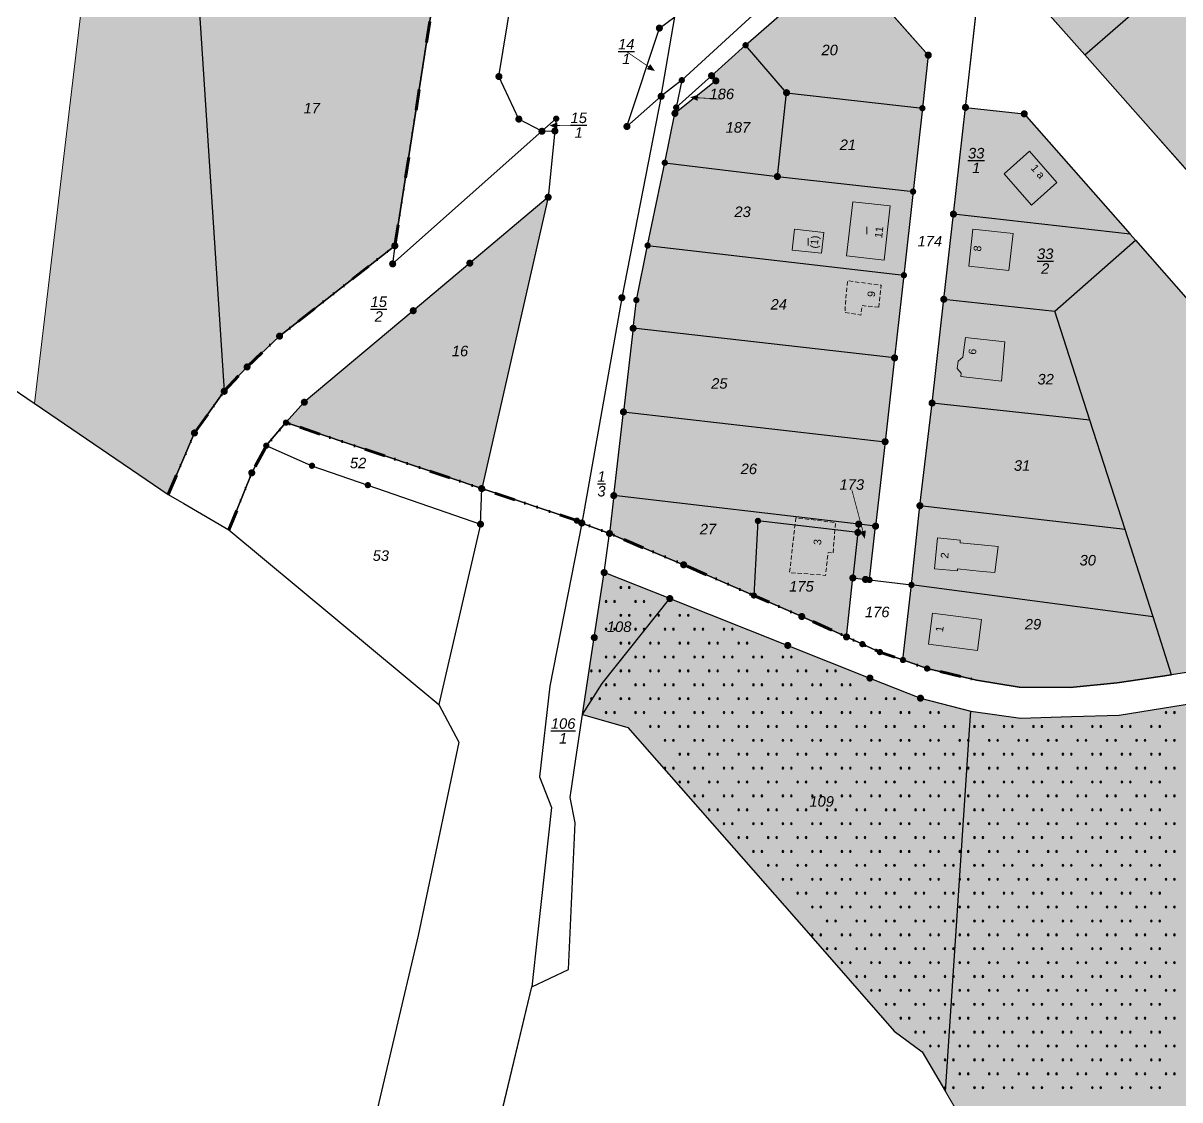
# Model space of a CAD drawing. Header units: metres. Extents: x 361930 to 363047, y 5819267 to 5821471.
# Drawn here: x 362194.5 to 362469.3, y 5820057.7 to 5820313.4 of the extents above; entities that cross this region are included whole.
import ezdxf
from ezdxf.enums import TextEntityAlignment as Align

# ---------------------------------------------------------------- set-up
doc = ezdxf.new("R2010")
doc.units = ezdxf.units.M
doc.linetypes.add('AX_Flurgrenze_2012', pattern=[16.03, 5, -2.5, 0.01, -3, 0.01, -3, 0.01, -2.5])
doc.linetypes.add('AX_Gebaeude_2031', pattern=[1.5, 1, -0.5])
doc.layers.add('03-Kataster', color=2, linetype='Continuous')
for name, color, linetype, plot in [('AP_Grenzpunkt', 7, 'Continuous', False), ('AP_LPO', 7, 'Continuous', False), ('AP_PTO', 7, 'Continuous', False), ('AX_BesondereFlurstuecksgrenze', 7, 'Continuous', False), ('AX_Festlegung', 7, 'Continuous', False), ('AX_Gebaeude_Schraffur', 7, 'Continuous', False), ('AX_Gebaeude_Umgrenzung', 7, 'Continuous', False), ('AX_Nutzung_Schraffur', 7, 'Continuous', False), ('AX_Nutzung_Umgrenzung', 7, 'Continuous', False)]:
    doc.layers.add(name, color=color, linetype=linetype, plot=plot)
doc.styles.add('AX_4070', font='arial.ttf', dxfattribs={"height": 1.8})
doc.styles.add('AX_4111', font='ariali.ttf', dxfattribs={"height": 2.5})
doc.styles.add('AX_4115', font='ariali.ttf', dxfattribs={"height": 2.5})

# ---------------------------------------------------------------- blocks, each defined once
blk = doc.blocks.new('*U7')
h = blk.add_hatch(color=0)
h.dxf.hatch_style = 1
h.paths.add_polyline_path([(2.65, -9.94), (3.23, -9.78), (3.05, -11.38), (2.07, -10.1)])
at = {"color": 0, "lineweight": 18, "const_width": 0.18}
blk.add_lwpolyline([(0, 0), (2.99, -11.22)], dxfattribs=at)
at = {"color": 0, "const_width": 0.18}
blk.add_lwpolyline([(2.65, -9.93), (3.23, -9.78), (3.03, -11.38), (2.07, -10.08)], close=True, dxfattribs=at)
blk = doc.blocks.new('*U10')
h = blk.add_hatch(color=0)
h.dxf.hatch_style = 1
h.paths.add_polyline_path([(-5.8, 0.34), (-5.83, -0.26), (-7.3, 0.42), (-5.77, 0.94)])
at = {"color": 0, "const_width": 0.18}
blk.add_lwpolyline([(-5.79, 0.34), (-5.83, -0.26), (-7.29, 0.43), (-5.76, 0.94)], close=True, dxfattribs=at)
at = {"color": 0, "lineweight": 18, "const_width": 0.18}
blk.add_lwpolyline([(0, 0), (-7.12, 0.42)], dxfattribs=at)
blk = doc.blocks.new('*U11')
h = blk.add_hatch(color=0)
h.dxf.hatch_style = 1
h.paths.add_polyline_path([(5.37, -3.66), (5.7, -3.16), (6.61, -4.49), (5.03, -4.16)])
at = {"color": 0, "lineweight": 18, "const_width": 0.18}
blk.add_lwpolyline([(0, 0), (6.46, -4.4)], dxfattribs=at)
at = {"color": 0, "const_width": 0.18}
blk.add_lwpolyline([(5.36, -3.65), (5.7, -3.16), (6.6, -4.5), (5.02, -4.15)], close=True, dxfattribs=at)
blk = doc.blocks.new('*U12')
h = blk.add_hatch(color=0)
h.dxf.hatch_style = 1
h.paths.add_polyline_path([(-5.21, -0.08), (-5.19, -0.68), (-6.71, -0.11), (-5.22, 0.52)])
at = {"color": 0, "const_width": 0.18}
blk.add_lwpolyline([(-5.2, -0.08), (-5.19, -0.68), (-6.7, -0.1), (-5.21, 0.52)], close=True, dxfattribs=at)
at = {"color": 0, "lineweight": 18, "const_width": 0.18}
blk.add_lwpolyline([(0, 0), (-6.53, -0.1)], dxfattribs=at)
blk = doc.blocks.new('AX_SY3413')
at = {"true_color": 0x009240}
for points in [[(0.2, 0, 1), (-0.2, 0, 1)], [(2.2, 0, 1), (1.8, 0, 1)]]:
    blk.add_hatch(color=114, dxfattribs=at).paths.add_polyline_path(points, flags=0)
at = {"color": 114, "linetype": 'Continuous', "true_color": 0x009240, "flags": 128}
for points in [[(0.2, 0, 1), (-0.2, 0, 1)], [(2.2, 0, 1), (1.8, 0, 1)]]:
    blk.add_lwpolyline(points, format="xyb", close=True, dxfattribs=at)
blk = doc.blocks.new('*U18')
at = {"layer": 'AX_Nutzung_Schraffur'}
for p in [(362336.5, 5820179.3594), (362333, 5820176.0595), (362340, 5820176.0595), (362336.5, 5820172.7596), (362343.5, 5820172.7596), (362350.5, 5820172.7596), (362333, 5820169.4596), (362340, 5820169.4596), (362347, 5820169.4596), (362354, 5820169.4596), (362361, 5820169.4596), (362336.5, 5820166.1596), (362343.5, 5820166.1596), (362350.5, 5820166.1596), (362357.5, 5820166.1596), (362364.5, 5820166.1596), (362333, 5820162.8596), (362340, 5820162.8596), (362347, 5820162.8596), (362354, 5820162.8596), (362361, 5820162.8596), (362368, 5820162.8596), (362375, 5820162.8596), (362329.5, 5820159.5596), (362336.5, 5820159.5596), (362343.5, 5820159.5596), (362350.5, 5820159.5596), (362357.5, 5820159.5596), (362364.5, 5820159.5596), (362371.5, 5820159.5596), (362378.5, 5820159.5596), (362385.5, 5820159.5596), (362333, 5820156.2597), (362340, 5820156.2597), (362347, 5820156.2597), (362354, 5820156.2597), (362361, 5820156.2597), (362368, 5820156.2597), (362375, 5820156.2597), (362382, 5820156.2597), (362389, 5820156.2597), (362329.5, 5820152.9598), (362336.5, 5820152.9598), (362343.5, 5820152.9598), (362350.5, 5820152.9598), (362357.5, 5820152.9598), (362364.5, 5820152.9598), (362371.5, 5820152.9598), (362378.5, 5820152.9598), (362385.5, 5820152.9598), (362392.5, 5820152.9598), (362399.5, 5820152.9598), (362333, 5820149.6599), (362340, 5820149.6599), (362347, 5820149.6599), (362354, 5820149.6599), (362361, 5820149.6599), (362368, 5820149.6599), (362375, 5820149.6599), (362382, 5820149.6599), (362389, 5820149.6599), (362396, 5820149.6599), (362403, 5820149.6599), (362410, 5820149.6599), (362466, 5820149.6599), (362343.5, 5820146.36), (362350.5, 5820146.36), (362357.5, 5820146.36), (362364.5, 5820146.36), (362371.5, 5820146.36), (362378.5, 5820146.36), (362385.5, 5820146.36), (362392.5, 5820146.36), (362399.5, 5820146.36), (362406.5, 5820146.36), (362413.5, 5820146.36), (362420.5, 5820146.36), (362427.5, 5820146.36), (362434.5, 5820146.36), (362441.5, 5820146.36), (362448.5, 5820146.36), (362455.5, 5820146.36), (362462.5, 5820146.36), (362347, 5820143.0601), (362354, 5820143.0601), (362361, 5820143.0601), (362368, 5820143.0601), (362375, 5820143.0601), (362382, 5820143.0601), (362389, 5820143.0601), (362396, 5820143.0601), (362403, 5820143.0601), (362410, 5820143.0601), (362417, 5820143.0601), (362424, 5820143.0601), (362431, 5820143.0601), (362438, 5820143.0601), (362445, 5820143.0601), (362452, 5820143.0601), (362459, 5820143.0601), (362466, 5820143.0601), (362350.5, 5820139.7602), (362357.5, 5820139.7602), (362364.5, 5820139.7602), (362371.5, 5820139.7602), (362378.5, 5820139.7602), (362385.5, 5820139.7602), (362392.5, 5820139.7602), (362399.5, 5820139.7602), (362406.5, 5820139.7602), (362413.5, 5820139.7602), (362420.5, 5820139.7602), (362427.5, 5820139.7602), (362434.5, 5820139.7602), (362441.5, 5820139.7602), (362448.5, 5820139.7602), (362455.5, 5820139.7602), (362462.5, 5820139.7602), (362347, 5820136.4603), (362354, 5820136.4603), (362361, 5820136.4603), (362368, 5820136.4603), (362375, 5820136.4603), (362382, 5820136.4603), (362389, 5820136.4603), (362396, 5820136.4603), (362403, 5820136.4603), (362410, 5820136.4603), (362417, 5820136.4603), (362424, 5820136.4603), (362431, 5820136.4603), (362438, 5820136.4603), (362445, 5820136.4603), (362452, 5820136.4603), (362459, 5820136.4603), (362466, 5820136.4603), (362350.5, 5820133.1604), (362357.5, 5820133.1604), (362364.5, 5820133.1604), (362371.5, 5820133.1604), (362378.5, 5820133.1604), (362385.5, 5820133.1604), (362392.5, 5820133.1604), (362399.5, 5820133.1604), (362406.5, 5820133.1604), (362413.5, 5820133.1604), (362420.5, 5820133.1604), (362427.5, 5820133.1604), (362434.5, 5820133.1604), (362441.5, 5820133.1604), (362448.5, 5820133.1604), (362455.5, 5820133.1604), (362462.5, 5820133.1604), (362354, 5820129.8605), (362361, 5820129.8605), (362368, 5820129.8605), (362375, 5820129.8605), (362382, 5820129.8605), (362389, 5820129.8605), (362396, 5820129.8605), (362403, 5820129.8605), (362410, 5820129.8605), (362417, 5820129.8605), (362424, 5820129.8605), (362431, 5820129.8605), (362438, 5820129.8605), (362445, 5820129.8605), (362452, 5820129.8605), (362459, 5820129.8605), (362466, 5820129.8605), (362357.5, 5820126.5606), (362364.5, 5820126.5606), (362371.5, 5820126.5606), (362378.5, 5820126.5606), (362385.5, 5820126.5606), (362392.5, 5820126.5606), (362399.5, 5820126.5606), (362406.5, 5820126.5606), (362413.5, 5820126.5606), (362420.5, 5820126.5606), (362427.5, 5820126.5606), (362434.5, 5820126.5606), (362441.5, 5820126.5606), (362448.5, 5820126.5606), (362455.5, 5820126.5606), (362462.5, 5820126.5606), (362361, 5820123.2607), (362368, 5820123.2607), (362375, 5820123.2607), (362382, 5820123.2607), (362389, 5820123.2607), (362396, 5820123.2607), (362403, 5820123.2607), (362410, 5820123.2607), (362417, 5820123.2607), (362424, 5820123.2607), (362431, 5820123.2607), (362438, 5820123.2607), (362445, 5820123.2607), (362452, 5820123.2607), (362459, 5820123.2607), (362466, 5820123.2607), (362364.5, 5820119.9607), (362371.5, 5820119.9607), (362378.5, 5820119.9607), (362385.5, 5820119.9607), (362392.5, 5820119.9607), (362399.5, 5820119.9607), (362406.5, 5820119.9607), (362413.5, 5820119.9607), (362420.5, 5820119.9607), (362427.5, 5820119.9607), (362434.5, 5820119.9607), (362441.5, 5820119.9607), (362448.5, 5820119.9607), (362455.5, 5820119.9607), (362462.5, 5820119.9607), (362368, 5820116.6607), (362375, 5820116.6607), (362382, 5820116.6607), (362389, 5820116.6607), (362396, 5820116.6607), (362403, 5820116.6607), (362410, 5820116.6607), (362417, 5820116.6607), (362424, 5820116.6607), (362431, 5820116.6607), (362438, 5820116.6607), (362445, 5820116.6607), (362452, 5820116.6607), (362459, 5820116.6607), (362466, 5820116.6607), (362371.5, 5820113.3607), (362378.5, 5820113.3607), (362385.5, 5820113.3607), (362392.5, 5820113.3607), (362399.5, 5820113.3607), (362406.5, 5820113.3607), (362413.5, 5820113.3607), (362420.5, 5820113.3607), (362427.5, 5820113.3607), (362434.5, 5820113.3607), (362441.5, 5820113.3607), (362448.5, 5820113.3607), (362455.5, 5820113.3607), (362462.5, 5820113.3607), (362375, 5820110.0607), (362382, 5820110.0607), (362389, 5820110.0607), (362396, 5820110.0607), (362403, 5820110.0607), (362410, 5820110.0607), (362417, 5820110.0607), (362424, 5820110.0607), (362431, 5820110.0607), (362438, 5820110.0607), (362445, 5820110.0607), (362452, 5820110.0607), (362459, 5820110.0607), (362466, 5820110.0607), (362378.5, 5820106.7608), (362385.5, 5820106.7608), (362392.5, 5820106.7608), (362399.5, 5820106.7608), (362406.5, 5820106.7608), (362413.5, 5820106.7608), (362420.5, 5820106.7608), (362427.5, 5820106.7608), (362434.5, 5820106.7608), (362441.5, 5820106.7608), (362448.5, 5820106.7608), (362455.5, 5820106.7608), (362462.5, 5820106.7608), (362382, 5820103.4609), (362389, 5820103.4609), (362396, 5820103.4609), (362403, 5820103.4609), (362410, 5820103.4609), (362417, 5820103.4609), (362424, 5820103.4609), (362431, 5820103.4609), (362438, 5820103.4609), (362445, 5820103.4609), (362452, 5820103.4609), (362459, 5820103.4609), (362466, 5820103.4609), (362385.5, 5820100.161), (362392.5, 5820100.161), (362399.5, 5820100.161), (362406.5, 5820100.161), (362413.5, 5820100.161), (362420.5, 5820100.161), (362427.5, 5820100.161), (362434.5, 5820100.161), (362441.5, 5820100.161), (362448.5, 5820100.161), (362455.5, 5820100.161), (362462.5, 5820100.161), (362382, 5820096.8611), (362389, 5820096.8611), (362396, 5820096.8611), (362403, 5820096.8611), (362410, 5820096.8611), (362417, 5820096.8611), (362424, 5820096.8611), (362431, 5820096.8611), (362438, 5820096.8611), (362445, 5820096.8611), (362452, 5820096.8611), (362459, 5820096.8611), (362466, 5820096.8611), (362385.5, 5820093.5612), (362392.5, 5820093.5612), (362399.5, 5820093.5612), (362406.5, 5820093.5612), (362413.5, 5820093.5612), (362420.5, 5820093.5612), (362427.5, 5820093.5612), (362434.5, 5820093.5612), (362441.5, 5820093.5612), (362448.5, 5820093.5612), (362455.5, 5820093.5612), (362462.5, 5820093.5612), (362389, 5820090.2613), (362396, 5820090.2613), (362403, 5820090.2613), (362410, 5820090.2613), (362417, 5820090.2613), (362424, 5820090.2613), (362431, 5820090.2613), (362438, 5820090.2613), (362445, 5820090.2613), (362452, 5820090.2613), (362459, 5820090.2613), (362466, 5820090.2613), (362392.5, 5820086.9614), (362399.5, 5820086.9614), (362406.5, 5820086.9614), (362413.5, 5820086.9614), (362420.5, 5820086.9614), (362427.5, 5820086.9614), (362434.5, 5820086.9614), (362441.5, 5820086.9614), (362448.5, 5820086.9614), (362455.5, 5820086.9614), (362462.5, 5820086.9614), (362396, 5820083.6615), (362403, 5820083.6615), (362410, 5820083.6615), (362417, 5820083.6615), (362424, 5820083.6615), (362431, 5820083.6615), (362438, 5820083.6615), (362445, 5820083.6615), (362452, 5820083.6615), (362459, 5820083.6615), (362466, 5820083.6615), (362399.5, 5820080.3616), (362406.5, 5820080.3616), (362413.5, 5820080.3616), (362420.5, 5820080.3616), (362427.5, 5820080.3616), (362434.5, 5820080.3616), (362441.5, 5820080.3616), (362448.5, 5820080.3616), (362455.5, 5820080.3616), (362462.5, 5820080.3616), (362403, 5820077.0617), (362410, 5820077.0617), (362417, 5820077.0617), (362424, 5820077.0617), (362431, 5820077.0617), (362438, 5820077.0617), (362445, 5820077.0617), (362452, 5820077.0617), (362459, 5820077.0617), (362466, 5820077.0617), (362406.5, 5820073.7618), (362413.5, 5820073.7618), (362420.5, 5820073.7618), (362427.5, 5820073.7618), (362434.5, 5820073.7618), (362441.5, 5820073.7618), (362448.5, 5820073.7618), (362455.5, 5820073.7618), (362462.5, 5820073.7618), (362410, 5820070.4619), (362417, 5820070.4619), (362424, 5820070.4619), (362431, 5820070.4619), (362438, 5820070.4619), (362445, 5820070.4619), (362452, 5820070.4619), (362459, 5820070.4619), (362466, 5820070.4619), (362413.5, 5820067.1619), (362420.5, 5820067.1619), (362427.5, 5820067.1619), (362434.5, 5820067.1619), (362441.5, 5820067.1619), (362448.5, 5820067.1619), (362455.5, 5820067.1619), (362462.5, 5820067.1619), (362417, 5820063.8619), (362424, 5820063.8619), (362431, 5820063.8619), (362438, 5820063.8619), (362445, 5820063.8619), (362452, 5820063.8619), (362459, 5820063.8619), (362466, 5820063.8619), (362413.5, 5820060.5619), (362420.5, 5820060.5619), (362427.5, 5820060.5619), (362434.5, 5820060.5619), (362441.5, 5820060.5619), (362448.5, 5820060.5619), (362455.5, 5820060.5619), (362462.5, 5820060.5619)]:
    blk.add_blockref('AX_SY3413', p, dxfattribs=at)
blk = doc.blocks.new('AX_SY3024')
at = {"true_color": 0xffffff}
blk.add_hatch(color=7, dxfattribs=at).paths.add_polyline_path([(0.75, 0, 1), (-0.75, 0, 1)], flags=0)
at = {"true_color": 0x000000}
h = blk.add_hatch(color=18, dxfattribs=at)
h.dxf.hatch_style = 1
edge = h.paths.add_edge_path()
edge.add_arc((0, 0), 0.25, 0, 360)
blk = doc.blocks.new('AX_SY3020')
at = {"true_color": 0xffffff}
blk.add_hatch(color=7, dxfattribs=at).paths.add_polyline_path([(0.75, 0, 1), (-0.75, 0, 1)], flags=0)
at = {"color": 18, "linetype": 'Continuous', "true_color": 0x000000, "const_width": 0.18, "flags": 128}
blk.add_lwpolyline([(0.75, 0, 1), (-0.75, 0, 1)], format="xyb", close=True, dxfattribs=at)

msp = doc.modelspace()

# ---------------------------------------------------------------- hatches: boundary and pattern name
at = {"layer": 'AX_Gebaeude_Schraffur', "true_color": 0x999999}
for points in [[(362427.529, 5820277.672), (362434.072, 5820270.221), (362440.077, 5820275.58), (362433.564, 5820283.015)], [(362391.575, 5820271.019), (362390.122, 5820258.146), (362399.026, 5820257.127), (362400.473, 5820270.001)], [(362419.143, 5820255.721), (362428.683, 5820254.643), (362429.686, 5820263.444), (362420.142, 5820264.533)], [(362397.78, 5820245.93), (362398.33, 5820251.17), (362390.34, 5820252.24), (362389.85, 5820246.89), (362389.72, 5820244.7), (362393.52, 5820244.09), (362393.8, 5820246.34)], [(362418.326, 5820238.796), (362417.765, 5820234.102), (362416.587, 5820233.128), (362416.393, 5820231.423), (362417.336, 5820230.303), (362417.26, 5820229.482), (362426.876, 5820228.364), (362427.74, 5820237.701)], [(362378.07, 5820195.94), (362376.58, 5820182.92), (362385.14, 5820182.26), (362385.71, 5820187.72), (362386.92, 5820187.53), (362387.48, 5820194.79)], [(362411.003, 5820183.841), (362416.434, 5820183.323), (362416.478, 5820183.777), (362422.293, 5820183.211), (362425.357, 5820182.933), (362426.093, 5820189.085), (362422.888, 5820189.438), (362417.073, 5820190.004), (362417.134, 5820190.635), (362411.702, 5820191.154)], [(362409.593, 5820165.942), (362421.193, 5820164.416), (362422.16, 5820171.768), (362410.56, 5820173.294)]]:
    msp.add_hatch(color=253, dxfattribs=at).paths.add_polyline_path(points)
at = {"layer": 'AX_Gebaeude_Schraffur', "true_color": 0xcccccc}
msp.add_hatch(color=254, dxfattribs=at).paths.add_polyline_path([(362377.764, 5820264.502), (362377.211, 5820259.534), (362384.144, 5820258.761), (362384.691, 5820263.732)])
at = {"layer": 'AX_Nutzung_Schraffur', "true_color": 0xfff7bf}
msp.add_hatch(color=254, dxfattribs=at).paths.add_polyline_path([(362197.231, 5820223.089), (362228.971, 5820201.496), (362235.227, 5820216.079), (362242.291, 5820225.975), (362247.719, 5820231.756), (362255.446, 5820239.089), (362282.828, 5820260.549), (362292.341, 5820321.538), (362294.218, 5820339.074), (362299.3, 5820370.614), (362307.547, 5820420.01), (362310.833, 5820440.734), (362322.766, 5820502.398), (362332.095, 5820558.518), (362323.513, 5820560.468), (362292.988, 5820567.401), (362244.357, 5820578.443), (362239.446, 5820578.873)])
at = {"layer": 'AX_Nutzung_Schraffur', "true_color": 0xffeaf4}
for points in [[(362410.382, 5820346.97), (362422.825, 5820332.885), (362430.207, 5820324.529), (362446.691, 5820305.905), (362459.901, 5820290.981), (362476.512, 5820272.215), (362496.482, 5820249.655), (362518.997, 5820269.521), (362533.781, 5820282.508), (362548.785, 5820295.719), (362563.796, 5820308.935), (362578.774, 5820322.172), (362593.785, 5820335.345), (362608.794, 5820348.556), (362623.793, 5820361.763), (362638.804, 5820375.01), (362653.815, 5820388.257), (362669.141, 5820401.438), (362682.336, 5820413.427), (362639.347, 5820462.192), (362596.397, 5820510.913), (362582.87, 5820499.046), (362567.882, 5820485.829), (362552.874, 5820472.559), (362537.916, 5820459.347), (362522.881, 5820446.161), (362507.884, 5820432.939), (362492.909, 5820419.726), (362477.89, 5820406.471), (362462.928, 5820393.225), (362447.94, 5820379.982), (362432.904, 5820366.817)], [(362358.057, 5820300.954), (362359.077, 5820299.733), (362349.353, 5820292.001), (362346.929, 5820280.274), (362342.867, 5820260.612), (362403.73, 5820253.555), (362405.914, 5820273.424), (362408.122, 5820293.23), (362409.527, 5820305.835), (362389.375, 5820328.563), (362366.126, 5820308.191)], [(362432.314, 5820291.889), (362418.363, 5820293.427), (362415.494, 5820268.069), (362413.206, 5820247.838), (362410.418, 5820223.188), (362407.536, 5820198.794), (362405.532, 5820179.992), (362403.514, 5820162.149), (362409.245, 5820160.125), (362420.997, 5820157.359), (362431.082, 5820155.666), (362443.209, 5820155.612), (362454.393, 5820156.699), (362467.327, 5820158.592), (362479.659, 5820160.534), (362527.043, 5820167.647), (362539.844, 5820169.588), (362518.23, 5820194.366), (362505.011, 5820209.317), (362491.772, 5820224.337), (362475.223, 5820243.135), (362458.714, 5820261.893), (362457.487, 5820263.287)], [(362287.201, 5820245.13), (362261.325, 5820223.377), (362256.961, 5820218.538), (362303.447, 5820202.867), (362319.242, 5820272.076), (362300.638, 5820256.43)], [(362339.416, 5820240.953), (362337.116, 5820221.069), (362334.816, 5820201.205), (362333.804, 5820192.21), (362351.422, 5820184.773), (362368.098, 5820177.466), (362379.472, 5820172.482), (362390.095, 5820167.631), (362391.611, 5820181.633), (362394.613, 5820181.293), (362395.578, 5820181.165), (362397.008, 5820193.951), (362399.273, 5820214.008), (362401.527, 5820233.911)]]:
    msp.add_hatch(color=7, dxfattribs=at).paths.add_polyline_path(points)
at = {"layer": 'AX_Nutzung_Schraffur', "true_color": 0xeaffd3}
for points in [[(362342.867, 5820260.612), (362340.189, 5820247.654), (362339.416, 5820240.953), (362401.527, 5820233.911), (362403.73, 5820253.555)], [(362652.25, 5819971.193), (362634.591, 5820150.5), (362609.033, 5820155.82), (362592.577, 5820159.245), (362578.657, 5820162.142), (362565.016, 5820162.726), (362551.503, 5820163.304), (362527.285, 5820160.668), (362499.826, 5820156.273), (362480.407, 5820153.164), (362454.825, 5820149.069), (362443.51, 5820148.698), (362431.437, 5820148.303), (362419.634, 5820149.98), (362407.664, 5820153.089), (362395.665, 5820157.859), (362376.138, 5820165.619), (362348.135, 5820176.737), (362332.537, 5820182.913), (362330.196, 5820167.467), (362327.431, 5820149.215), (362338.146, 5820146.144), (362380.518, 5820097.863), (362401.446, 5820074.016), (362408.084, 5820069.093), (362413.591, 5820059.626), (362453.191, 5819991.595), (362820.332, 5819918.665), (362815.187, 5819942.916)]]:
    msp.add_hatch(color=254, dxfattribs=at).paths.add_polyline_path(points)

# ---------------------------------------------------------------- linework, layer by layer
at = {"layer": '03-Kataster'}
for p, q in [((362307.543, 5820300.753), (362320.569, 5820381.412)), ((362234.429, 5820346.985), (362242.291, 5820225.975)), ((362418.363, 5820293.427), (362422.825, 5820332.885)), ((362366.126, 5820308.191), (362389.375, 5820328.563)), ((362389.375, 5820328.563), (362409.527, 5820305.835)), ((362446.691, 5820305.905), (362469.259, 5820325.596)), ((362446.691, 5820305.905), (362430.207, 5820324.529)), ((362292.341, 5820321.538), (362282.828, 5820260.549)), ((362282.828, 5820260.549), (362292.341, 5820321.538)), ((362345.651, 5820312.266), (362349.348, 5820314.929)), ((362346.075, 5820296.062), (362349.348, 5820314.929)), ((362366.98, 5820314.523), (362350.982, 5820299.887)), ((362337.941, 5820288.884), (362345.651, 5820312.266)), ((362358.057, 5820300.954), (362366.126, 5820308.191)), ((362375.871, 5820296.919), (362366.126, 5820308.191)), ((362409.527, 5820305.835), (362408.122, 5820293.23)), ((362459.901, 5820290.981), (362446.691, 5820305.905)), ((362312.276, 5820290.649), (362307.543, 5820300.753)), ((362349.643, 5820293.408), (362358.057, 5820300.954)), ((362358.057, 5820300.954), (362359.077, 5820299.733)), ((362350.982, 5820299.887), (362346.075, 5820296.062)), ((362359.077, 5820299.733), (362349.353, 5820292.001)), ((362350.982, 5820299.887), (362349.643, 5820293.408)), ((362346.075, 5820296.062), (362336.755, 5820248.21)), ((362346.075, 5820296.062), (362337.941, 5820288.884)), ((362373.681, 5820276.998), (362375.871, 5820296.919)), ((362375.871, 5820296.919), (362408.122, 5820293.23)), ((362346.929, 5820280.274), (362349.353, 5820292.001)), ((362349.353, 5820292.001), (362349.643, 5820293.408)), ((362408.122, 5820293.23), (362405.914, 5820273.424)), ((362415.494, 5820268.069), (362418.363, 5820293.427)), ((362418.363, 5820293.427), (362432.314, 5820291.889)), ((362432.314, 5820291.889), (362457.487, 5820263.287)), ((362317.766, 5820287.746), (362312.276, 5820290.649)), ((362317.766, 5820287.746), (362321.145, 5820290.746)), ((362321.145, 5820290.746), (362320.846, 5820287.82)), ((362476.512, 5820272.215), (362459.901, 5820290.981)), ((362100.436, 5820288.941), (362228.971, 5820201.496)), ((362282.302, 5820256.25), (362317.766, 5820287.746)), ((362317.766, 5820287.746), (362320.846, 5820287.82)), ((362320.846, 5820287.82), (362319.242, 5820272.076)), ((362342.867, 5820260.612), (362346.929, 5820280.274)), ((362346.929, 5820280.274), (362373.681, 5820276.998)), ((362373.681, 5820276.998), (362405.914, 5820273.424)), ((362405.914, 5820273.424), (362403.73, 5820253.555)), ((362319.242, 5820272.076), (362300.638, 5820256.43)), ((362319.242, 5820272.076), (362303.447, 5820202.867)), ((362413.206, 5820247.838), (362415.494, 5820268.069)), ((362457.487, 5820263.287), (362415.494, 5820268.069)), ((362439.555, 5820244.979), (362458.714, 5820261.893)), ((362458.714, 5820261.893), (362457.487, 5820263.287)), ((362458.714, 5820261.893), (362475.223, 5820243.135)), ((362282.828, 5820260.549), (362255.446, 5820239.089)), ((362255.446, 5820239.089), (362282.828, 5820260.549)), ((362282.828, 5820260.549), (362282.302, 5820256.25)), ((362340.189, 5820247.654), (362342.867, 5820260.612)), ((362342.867, 5820260.612), (362403.73, 5820253.555)), ((362300.638, 5820256.43), (362287.201, 5820245.13)), ((362403.73, 5820253.555), (362401.527, 5820233.911)), ((362336.755, 5820248.21), (362327.215, 5820194.689)), ((362287.201, 5820245.13), (362261.325, 5820223.377)), ((362339.416, 5820240.953), (362340.189, 5820247.654)), ((362410.418, 5820223.188), (362413.206, 5820247.838)), ((362413.206, 5820247.838), (362439.555, 5820244.979)), ((362447.897, 5820219.112), (362439.555, 5820244.979)), ((362339.416, 5820240.953), (362337.116, 5820221.069)), ((362401.527, 5820233.911), (362339.416, 5820240.953)), ((362255.446, 5820239.089), (362247.719, 5820231.756)), ((362247.719, 5820231.756), (362255.446, 5820239.089)), ((362247.719, 5820231.756), (362242.291, 5820225.975)), ((362242.291, 5820225.975), (362247.719, 5820231.756)), ((362401.527, 5820233.911), (362399.273, 5820214.008)), ((362242.291, 5820225.975), (362235.227, 5820216.079)), ((362235.227, 5820216.079), (362242.291, 5820225.975)), ((362261.325, 5820223.377), (362256.961, 5820218.538)), ((362407.536, 5820198.794), (362410.418, 5820223.188)), ((362447.897, 5820219.112), (362410.418, 5820223.188)), ((362334.816, 5820201.205), (362337.116, 5820221.069)), ((362337.116, 5820221.069), (362399.273, 5820214.008)), ((362252.289, 5820213.07), (362256.961, 5820218.538)), ((362256.961, 5820218.538), (362252.289, 5820213.07)), ((362256.961, 5820218.538), (362303.447, 5820202.867)), ((362303.447, 5820202.867), (362256.961, 5820218.538)), ((362456.269, 5820193.149), (362447.897, 5820219.112)), ((362235.227, 5820216.079), (362228.971, 5820201.496)), ((362228.971, 5820201.496), (362235.227, 5820216.079)), ((362248.841, 5820206.617), (362252.289, 5820213.07)), ((362252.289, 5820213.07), (362248.841, 5820206.617)), ((362252.289, 5820213.07), (362263.144, 5820208.287)), ((362399.273, 5820214.008), (362397.008, 5820193.951)), ((362263.144, 5820208.287), (362276.412, 5820203.688)), ((362243.42, 5820193.031), (362248.841, 5820206.617)), ((362248.841, 5820206.617), (362243.42, 5820193.031)), ((362228.971, 5820201.496), (362232.703, 5820199.31)), ((362276.412, 5820203.688), (362303.176, 5820194.411)), ((362303.176, 5820194.411), (362303.447, 5820202.867)), ((362303.447, 5820202.867), (362326.056, 5820195.25)), ((362326.056, 5820195.25), (362303.447, 5820202.867)), ((362334.816, 5820201.205), (362333.804, 5820192.21)), ((362392.997, 5820194.427), (362334.816, 5820201.205)), ((362232.703, 5820199.31), (362243.42, 5820193.031)), ((362405.532, 5820179.992), (362407.536, 5820198.794)), ((362456.269, 5820193.149), (362407.536, 5820198.794)), ((362243.42, 5820193.031), (362293.289, 5820151.551)), ((362303.176, 5820194.411), (362293.289, 5820151.551)), ((362327.215, 5820194.689), (362319.672, 5820155.958)), ((362326.056, 5820195.25), (362327.215, 5820194.689)), ((362327.215, 5820194.689), (362326.056, 5820195.25)), ((362327.215, 5820194.689), (362333.804, 5820192.21)), ((362333.804, 5820192.21), (362327.215, 5820194.689)), ((362369.064, 5820195.187), (362368.098, 5820177.466)), ((362392.802, 5820192.448), (362369.064, 5820195.187)), ((362392.997, 5820194.427), (362392.802, 5820192.448)), ((362397.008, 5820193.951), (362392.997, 5820194.427)), ((362395.578, 5820181.165), (362397.008, 5820193.951)), ((362462.916, 5820172.402), (362456.269, 5820193.149)), ((362332.537, 5820182.913), (362333.804, 5820192.21)), ((362333.804, 5820192.21), (362351.422, 5820184.773)), ((362351.422, 5820184.773), (362333.804, 5820192.21)), ((362392.802, 5820192.448), (362391.611, 5820181.633)), ((362351.422, 5820184.773), (362368.098, 5820177.466)), ((362368.098, 5820177.466), (362351.422, 5820184.773)), ((362330.196, 5820167.467), (362332.537, 5820182.913)), ((362348.135, 5820176.737), (362332.537, 5820182.913)), ((362390.095, 5820167.631), (362391.611, 5820181.633)), ((362391.611, 5820181.633), (362394.613, 5820181.293)), ((362394.613, 5820181.293), (362395.578, 5820181.165)), ((362395.578, 5820181.165), (362405.532, 5820179.992)), ((362403.514, 5820162.149), (362405.532, 5820179.992)), ((362462.916, 5820172.402), (362405.532, 5820179.992)), ((362332.043, 5820156.533), (362348.135, 5820176.737)), ((362348.135, 5820176.737), (362376.138, 5820165.619)), ((362368.098, 5820177.466), (362379.472, 5820172.482)), ((362379.472, 5820172.482), (362368.098, 5820177.466)), ((362379.472, 5820172.482), (362390.095, 5820167.631)), ((362390.095, 5820167.631), (362379.472, 5820172.482)), ((362467.327, 5820158.592), (362462.916, 5820172.402)), ((362327.431, 5820149.215), (362330.196, 5820167.467)), ((362376.138, 5820165.619), (362395.665, 5820157.859)), ((362390.095, 5820167.631), (362393.873, 5820165.92)), ((362393.873, 5820165.92), (362390.095, 5820167.631)), ((362393.873, 5820165.92), (362398.039, 5820164.022)), ((362398.039, 5820164.022), (362393.873, 5820165.92)), ((362398.039, 5820164.022), (362403.514, 5820162.149)), ((362403.514, 5820162.149), (362398.039, 5820164.022)), ((362403.514, 5820162.149), (362409.245, 5820160.125)), ((362409.245, 5820160.125), (362403.514, 5820162.149)), ((362409.245, 5820160.125), (362420.997, 5820157.359)), ((362420.997, 5820157.359), (362409.245, 5820160.125)), ((362479.659, 5820160.534), (362467.327, 5820158.592)), ((362395.665, 5820157.859), (362407.664, 5820153.089)), ((362420.997, 5820157.359), (362431.082, 5820155.666)), ((362431.082, 5820155.666), (362420.997, 5820157.359)), ((362454.393, 5820156.699), (362467.327, 5820158.592)), ((362467.327, 5820158.592), (362454.393, 5820156.699)), ((362319.672, 5820155.958), (362317.191, 5820134.431)), ((362327.431, 5820149.215), (362332.043, 5820156.533)), ((362431.082, 5820155.666), (362443.209, 5820155.612)), ((362443.209, 5820155.612), (362431.082, 5820155.666)), ((362443.209, 5820155.612), (362454.393, 5820156.699)), ((362454.393, 5820156.699), (362443.209, 5820155.612)), ((362407.664, 5820153.089), (362419.634, 5820149.98)), ((362454.825, 5820149.069), (362480.407, 5820153.164)), ((362293.289, 5820151.551), (362298.009, 5820142.659)), ((362325.835, 5820138.684), (362327.431, 5820149.215)), ((362327.431, 5820149.215), (362338.146, 5820146.144)), ((362419.258, 5820144.36), (362419.634, 5820149.98)), ((362419.634, 5820149.98), (362431.437, 5820148.303)), ((362443.51, 5820148.698), (362454.825, 5820149.069)), ((362431.437, 5820148.303), (362443.51, 5820148.698)), ((362338.146, 5820146.144), (362380.518, 5820097.863)), ((362413.591, 5820059.626), (362419.258, 5820144.36)), ((362298.009, 5820142.659), (362290.043, 5820104.635)), ((362324.436, 5820129.449), (362325.835, 5820138.684)), ((362317.191, 5820134.431), (362320.035, 5820127.129)), ((362320.035, 5820127.129), (362316.715, 5820096.829)), ((362325.638, 5820123.498), (362324.436, 5820129.449)), ((362324.066, 5820088.598), (362325.638, 5820123.498)), ((362290.043, 5820104.635), (362288.377, 5820096.682)), ((362316.715, 5820096.829), (362315.366, 5820084.514)), ((362380.518, 5820097.863), (362401.446, 5820074.016)), ((362288.377, 5820096.682), (362278.712, 5820055.687)), ((362315.366, 5820084.514), (362324.066, 5820088.598)), ((362293.4, 5819992.771), (362315.366, 5820084.514)), ((362401.446, 5820074.016), (362408.084, 5820069.093)), ((362408.084, 5820069.093), (362413.591, 5820059.626))]:
    msp.add_line(p, q, dxfattribs=at)
at = {"layer": 'AX_BesondereFlurstuecksgrenze', "color": 211, "linetype": 'AX_Flurgrenze_2012', "lineweight": 100, "true_color": 0xf27fff, "flags": 128}
for points in [[(362282.828, 5820260.549), (362292.341, 5820321.538), (362294.218, 5820339.074), (362299.3, 5820370.614), (362307.547, 5820420.01), (362310.833, 5820440.734), (362322.766, 5820502.398), (362332.095, 5820558.518)], [(362247.719, 5820231.756), (362255.446, 5820239.089), (362282.828, 5820260.549)], [(362242.291, 5820225.975), (362247.719, 5820231.756)], [(362228.971, 5820201.496), (362235.227, 5820216.079), (362242.291, 5820225.975)], [(362243.42, 5820193.031), (362248.841, 5820206.617), (362252.289, 5820213.07), (362256.961, 5820218.538), (362303.447, 5820202.867), (362326.056, 5820195.25), (362327.215, 5820194.689), (362333.804, 5820192.21), (362351.422, 5820184.773), (362368.098, 5820177.466), (362379.472, 5820172.482), (362390.095, 5820167.631), (362393.873, 5820165.92), (362398.039, 5820164.022), (362403.514, 5820162.149), (362409.245, 5820160.125), (362420.997, 5820157.359)]]:
    msp.add_lwpolyline(points, dxfattribs=at)
at = {"layer": 'AX_Festlegung', "color": 253, "linetype": 'Continuous', "lineweight": 18, "true_color": 0x999999, "flags": 128}
msp.add_lwpolyline([(362565.533, 5820488.27), (362557.764, 5820498.261), (362553.91, 5820494.857), (362546.688, 5820488.48), (362509.724, 5820455.839), (362471.735, 5820422.298), (362434.808, 5820389.721), (362393.462, 5820353.235), (362374.508, 5820336.503), (362366.712, 5820329.818), (362350.904, 5820316.263), (362349.348, 5820314.929), (362346.075, 5820296.062), (362350.982, 5820299.887), (362366.98, 5820314.523), (362375.483, 5820322.032), (362404.495, 5820347.652), (362407.421, 5820350.222), (362442.549, 5820380.902), (362480.052, 5820413.65), (362518.467, 5820447.188), (362555.759, 5820479.738), (362565.533, 5820488.27)], close=True, dxfattribs=at)
msp.add_lwpolyline([(362292.341, 5820321.538), (362282.828, 5820260.549), (362255.446, 5820239.089), (362247.719, 5820231.756), (362242.291, 5820225.975), (362235.227, 5820216.079), (362228.971, 5820201.496), (362232.703, 5820199.31), (362243.42, 5820193.031), (362243.42, 5820193.031), (362248.841, 5820206.617), (362252.289, 5820213.07), (362256.961, 5820218.538), (362261.325, 5820223.377), (362287.201, 5820245.13), (362300.638, 5820256.43), (362319.242, 5820272.076), (362320.846, 5820287.82), (362317.766, 5820287.746), (362312.276, 5820290.649), (362307.543, 5820300.753), (362320.569, 5820381.412)], dxfattribs=at)
at = {"layer": 'AX_Gebaeude_Umgrenzung', "color": 18, "linetype": 'Continuous', "lineweight": 18, "true_color": 0x000000, "flags": 128}
for points in [[(362427.529, 5820277.672), (362434.072, 5820270.221), (362440.077, 5820275.58), (362433.564, 5820283.015), (362427.529, 5820277.672)], [(362391.575, 5820271.019), (362390.122, 5820258.146), (362399.026, 5820257.127), (362400.473, 5820270.001), (362391.575, 5820271.019)], [(362377.764, 5820264.502), (362377.211, 5820259.534), (362384.144, 5820258.761), (362384.691, 5820263.732), (362377.764, 5820264.502)], [(362419.143, 5820255.721), (362428.683, 5820254.643), (362429.686, 5820263.444), (362420.142, 5820264.533), (362419.143, 5820255.721)], [(362418.326, 5820238.796), (362417.765, 5820234.102), (362416.587, 5820233.128), (362416.393, 5820231.423), (362417.336, 5820230.303), (362417.26, 5820229.482), (362426.876, 5820228.364), (362427.74, 5820237.701), (362418.326, 5820238.796)], [(362411.003, 5820183.841), (362416.434, 5820183.323), (362416.478, 5820183.777), (362422.293, 5820183.211), (362425.357, 5820182.933), (362426.093, 5820189.085), (362422.888, 5820189.438), (362417.073, 5820190.004), (362417.134, 5820190.635), (362411.702, 5820191.154), (362411.003, 5820183.841)], [(362409.593, 5820165.942), (362421.193, 5820164.416), (362422.16, 5820171.768), (362410.56, 5820173.294), (362409.593, 5820165.942)]]:
    msp.add_lwpolyline(points, close=True, dxfattribs=at)
at = {"layer": 'AX_Gebaeude_Umgrenzung', "color": 18, "linetype": 'AX_Gebaeude_2031', "lineweight": 18, "true_color": 0x000000, "flags": 128}
for points in [[(362397.78, 5820245.93), (362398.33, 5820251.17), (362390.34, 5820252.24), (362389.85, 5820246.89), (362389.72, 5820244.7), (362393.52, 5820244.09), (362393.8, 5820246.34), (362397.78, 5820245.93)], [(362378.07, 5820195.94), (362376.58, 5820182.92), (362385.14, 5820182.26), (362385.71, 5820187.72), (362386.92, 5820187.53), (362387.48, 5820194.79), (362378.07, 5820195.94)]]:
    msp.add_lwpolyline(points, close=True, dxfattribs=at)
at = {"layer": 'AX_Nutzung_Umgrenzung', "color": 253, "linetype": 'Continuous', "lineweight": 18, "true_color": 0x999999, "flags": 128}
for points in [[(362197.231, 5820223.089), (362228.971, 5820201.496), (362235.227, 5820216.079), (362242.291, 5820225.975), (362247.719, 5820231.756), (362255.446, 5820239.089), (362282.828, 5820260.549), (362292.341, 5820321.538), (362294.218, 5820339.074), (362299.3, 5820370.614), (362307.547, 5820420.01), (362310.833, 5820440.734), (362322.766, 5820502.398), (362332.095, 5820558.518), (362323.513, 5820560.468), (362292.988, 5820567.401), (362244.357, 5820578.443), (362239.446, 5820578.873), (362197.231, 5820223.089)], [(362565.533, 5820488.27), (362557.764, 5820498.261), (362553.91, 5820494.857), (362546.688, 5820488.48), (362509.724, 5820455.839), (362471.735, 5820422.298), (362434.808, 5820389.721), (362393.462, 5820353.235), (362374.508, 5820336.503), (362366.712, 5820329.818), (362350.904, 5820316.263), (362349.348, 5820314.929), (362346.075, 5820296.062), (362350.982, 5820299.887), (362366.98, 5820314.523), (362375.483, 5820322.032), (362404.495, 5820347.652), (362407.421, 5820350.222), (362442.549, 5820380.902), (362480.052, 5820413.65), (362518.467, 5820447.188), (362555.759, 5820479.738), (362565.533, 5820488.27)], [(362358.057, 5820300.954), (362359.077, 5820299.733), (362349.353, 5820292.001), (362346.929, 5820280.274), (362342.867, 5820260.612), (362403.73, 5820253.555), (362405.914, 5820273.424), (362408.122, 5820293.23), (362409.527, 5820305.835), (362389.375, 5820328.563), (362366.126, 5820308.191), (362358.057, 5820300.954)], [(362349.643, 5820293.408), (362349.353, 5820292.001), (362359.077, 5820299.733), (362358.057, 5820300.954), (362349.643, 5820293.408)], [(362340.189, 5820247.654), (362342.867, 5820260.612), (362346.929, 5820280.274), (362349.353, 5820292.001), (362349.643, 5820293.408), (362350.982, 5820299.887), (362346.075, 5820296.062), (362336.755, 5820248.21), (362327.215, 5820194.689), (362333.804, 5820192.21), (362334.816, 5820201.205), (362337.116, 5820221.069), (362339.416, 5820240.953), (362340.189, 5820247.654)], [(362432.314, 5820291.889), (362418.363, 5820293.427), (362415.494, 5820268.069), (362413.206, 5820247.838), (362410.418, 5820223.188), (362407.536, 5820198.794), (362405.532, 5820179.992), (362403.514, 5820162.149), (362409.245, 5820160.125), (362420.997, 5820157.359), (362431.082, 5820155.666), (362443.209, 5820155.612), (362454.393, 5820156.699), (362467.327, 5820158.592), (362479.659, 5820160.534), (362527.043, 5820167.647), (362539.844, 5820169.588), (362518.23, 5820194.366), (362505.011, 5820209.317), (362491.772, 5820224.337), (362475.223, 5820243.135), (362458.714, 5820261.893), (362457.487, 5820263.287), (362432.314, 5820291.889)], [(362243.42, 5820193.031), (362248.841, 5820206.617), (362252.289, 5820213.07), (362256.961, 5820218.538), (362261.325, 5820223.377), (362287.201, 5820245.13), (362300.638, 5820256.43), (362319.242, 5820272.076), (362320.846, 5820287.82), (362317.766, 5820287.746), (362282.302, 5820256.25), (362282.828, 5820260.549), (362255.446, 5820239.089), (362247.719, 5820231.756), (362242.291, 5820225.975), (362235.227, 5820216.079), (362228.971, 5820201.496), (362232.703, 5820199.31), (362243.42, 5820193.031)], [(362287.201, 5820245.13), (362261.325, 5820223.377), (362256.961, 5820218.538), (362303.447, 5820202.867), (362319.242, 5820272.076), (362300.638, 5820256.43), (362287.201, 5820245.13)], [(362342.867, 5820260.612), (362340.189, 5820247.654), (362339.416, 5820240.953), (362401.527, 5820233.911), (362403.73, 5820253.555), (362342.867, 5820260.612)], [(362339.416, 5820240.953), (362337.116, 5820221.069), (362334.816, 5820201.205), (362333.804, 5820192.21), (362351.422, 5820184.773), (362368.098, 5820177.466), (362379.472, 5820172.482), (362390.095, 5820167.631), (362391.611, 5820181.633), (362394.613, 5820181.293), (362395.578, 5820181.165), (362397.008, 5820193.951), (362399.273, 5820214.008), (362401.527, 5820233.911), (362339.416, 5820240.953)], [(362276.412, 5820203.688), (362303.176, 5820194.411), (362303.447, 5820202.867), (362256.961, 5820218.538), (362252.289, 5820213.07), (362263.144, 5820208.287), (362276.412, 5820203.688)], [(362276.412, 5820203.688), (362263.144, 5820208.287), (362252.289, 5820213.07), (362248.841, 5820206.617), (362243.42, 5820193.031), (362293.289, 5820151.551), (362303.176, 5820194.411), (362276.412, 5820203.688)], [(362325.638, 5820123.498), (362324.436, 5820129.449), (362325.835, 5820138.684), (362327.431, 5820149.215), (362330.196, 5820167.467), (362332.537, 5820182.913), (362333.804, 5820192.21), (362327.215, 5820194.689), (362319.672, 5820155.958), (362317.191, 5820134.431), (362320.035, 5820127.129), (362316.715, 5820096.829), (362315.366, 5820084.514), (362324.066, 5820088.598), (362325.638, 5820123.498)], [(362405.532, 5820179.992), (362395.578, 5820181.165), (362394.613, 5820181.293), (362391.611, 5820181.633), (362390.095, 5820167.631), (362393.873, 5820165.92), (362398.039, 5820164.022), (362403.514, 5820162.149), (362405.532, 5820179.992)]]:
    msp.add_lwpolyline(points, close=True, dxfattribs=at)
for points in [[(362292.341, 5820321.538), (362282.828, 5820260.549), (362282.302, 5820256.25), (362317.766, 5820287.746), (362317.766, 5820287.746), (362312.276, 5820290.649), (362307.543, 5820300.753), (362320.569, 5820381.412)], [(362320.569, 5820381.412), (362307.543, 5820300.753), (362312.276, 5820290.649), (362317.766, 5820287.746), (362320.846, 5820287.82), (362319.242, 5820272.076), (362303.447, 5820202.867), (362326.056, 5820195.25), (362327.215, 5820194.689), (362336.755, 5820248.21), (362346.075, 5820296.062), (362346.075, 5820296.062), (362349.348, 5820314.929)], [(362366.98, 5820314.523), (362350.982, 5820299.887), (362349.643, 5820293.408), (362358.057, 5820300.954), (362366.126, 5820308.191), (362389.375, 5820328.563), (362409.527, 5820305.835), (362408.122, 5820293.23), (362405.914, 5820273.424), (362403.73, 5820253.555), (362401.527, 5820233.911), (362399.273, 5820214.008), (362397.008, 5820193.951), (362395.578, 5820181.165), (362395.578, 5820181.165), (362405.532, 5820179.992), (362407.536, 5820198.794), (362410.418, 5820223.188), (362413.206, 5820247.838), (362415.494, 5820268.069), (362418.363, 5820293.427), (362422.825, 5820332.885)], [(362422.825, 5820332.885), (362418.363, 5820293.427), (362432.314, 5820291.889), (362457.487, 5820263.287), (362458.714, 5820261.893), (362475.223, 5820243.135), (362491.772, 5820224.337), (362505.011, 5820209.317), (362518.23, 5820194.366), (362539.844, 5820169.588), (362550.672, 5820170.86), (362580.178, 5820169.736), (362706.34, 5820143.554)], [(362430.207, 5820324.529), (362446.691, 5820305.905), (362459.901, 5820290.981), (362476.512, 5820272.215), (362496.482, 5820249.655), (362518.997, 5820269.521), (362533.781, 5820282.508), (362548.785, 5820295.719), (362563.796, 5820308.935), (362578.774, 5820322.172)], [(362657.288, 5820159.637), (362637.649, 5820163.332), (362618.012, 5820167.034), (362598.402, 5820170.756), (362578.782, 5820174.421), (362559.085, 5820178.118), (362547.907, 5820190.884), (362534.704, 5820205.886), (362521.501, 5820220.888), (362504.271, 5820240.444), (362502.942, 5820241.918), (362496.482, 5820249.655), (362476.512, 5820272.215), (362459.901, 5820290.981), (362446.691, 5820305.905), (362430.207, 5820324.529)], [(362293.4, 5819992.771), (362315.366, 5820084.514), (362316.715, 5820096.829), (362320.035, 5820127.129), (362317.191, 5820134.431), (362319.672, 5820155.958), (362327.215, 5820194.689), (362326.056, 5820195.25), (362303.447, 5820202.867), (362303.176, 5820194.411), (362293.289, 5820151.551), (362298.009, 5820142.659), (362290.043, 5820104.635), (362288.377, 5820096.682), (362278.712, 5820055.687)], [(362479.659, 5820160.534), (362467.327, 5820158.592), (362454.393, 5820156.699), (362443.209, 5820155.612), (362431.082, 5820155.666), (362420.997, 5820157.359), (362409.245, 5820160.125), (362403.514, 5820162.149), (362398.039, 5820164.022), (362393.873, 5820165.92), (362390.095, 5820167.631), (362379.472, 5820172.482), (362368.098, 5820177.466), (362351.422, 5820184.773), (362333.804, 5820192.21), (362332.537, 5820182.913), (362348.135, 5820176.737), (362376.138, 5820165.619), (362395.665, 5820157.859), (362407.664, 5820153.089), (362419.634, 5820149.98), (362431.437, 5820148.303), (362443.51, 5820148.698), (362454.825, 5820149.069), (362480.407, 5820153.164)], [(362480.407, 5820153.164), (362454.825, 5820149.069), (362443.51, 5820148.698), (362431.437, 5820148.303), (362419.634, 5820149.98), (362407.664, 5820153.089), (362395.665, 5820157.859), (362376.138, 5820165.619), (362348.135, 5820176.737), (362332.537, 5820182.913), (362330.196, 5820167.467), (362327.431, 5820149.215), (362338.146, 5820146.144), (362380.518, 5820097.863), (362401.446, 5820074.016), (362408.084, 5820069.093), (362413.591, 5820059.626), (362453.191, 5819991.595)]]:
    msp.add_lwpolyline(points, dxfattribs=at)

# ---------------------------------------------------------------- block references
at = {"layer": 'AP_Grenzpunkt'}
for name, p in [('AX_SY3020', (362345.651, 5820312.266)), ('AX_SY3024', (362366.126, 5820308.191)), ('AX_SY3020', (362409.527, 5820305.835)), ('AX_SY3020', (362307.543, 5820300.753)), ('AX_SY3024', (362350.982, 5820299.887)), ('AX_SY3020', (362358.057, 5820300.954)), ('AX_SY3020', (362359.077, 5820299.733)), ('AX_SY3020', (362375.871, 5820296.919)), ('AX_SY3020', (362346.075, 5820296.062)), ('AX_SY3020', (362349.353, 5820292.001)), ('AX_SY3024', (362349.643, 5820293.408)), ('AX_SY3024', (362408.122, 5820293.23)), ('AX_SY3020', (362418.363, 5820293.427)), ('AX_SY3020', (362432.314, 5820291.889)), ('AX_SY3020', (362312.276, 5820290.649)), ('AX_SY3024', (362321.145, 5820290.746)), ('AX_SY3020', (362337.941, 5820288.884)), ('AX_SY3020', (362317.766, 5820287.746)), ('AX_SY3020', (362320.846, 5820287.82)), ('AX_SY3024', (362346.929, 5820280.274)), ('AX_SY3020', (362373.681, 5820276.998)), ('AX_SY3020', (362319.242, 5820272.076)), ('AX_SY3024', (362405.914, 5820273.424)), ('AX_SY3020', (362415.494, 5820268.069)), ('AX_SY3020', (362282.828, 5820260.549)), ('AX_SY3024', (362342.867, 5820260.612)), ('AX_SY3020', (362282.302, 5820256.25)), ('AX_SY3020', (362300.638, 5820256.43)), ('AX_SY3024', (362403.73, 5820253.555)), ('AX_SY3020', (362336.755, 5820248.21)), ('AX_SY3024', (362340.189, 5820247.654)), ('AX_SY3020', (362413.206, 5820247.838)), ('AX_SY3020', (362287.201, 5820245.13)), ('AX_SY3020', (362255.446, 5820239.089)), ('AX_SY3020', (362339.416, 5820240.953)), ('AX_SY3020', (362401.527, 5820233.911)), ('AX_SY3020', (362247.719, 5820231.756)), ('AX_SY3020', (362242.291, 5820225.975)), ('AX_SY3020', (362261.325, 5820223.377)), ('AX_SY3020', (362410.418, 5820223.188)), ('AX_SY3020', (362337.116, 5820221.069)), ('AX_SY3024', (362256.961, 5820218.538)), ('AX_SY3020', (362235.227, 5820216.079)), ('AX_SY3024', (362252.289, 5820213.07)), ('AX_SY3020', (362399.273, 5820214.008)), ('AX_SY3020', (362248.841, 5820206.617)), ('AX_SY3024', (362263.144, 5820208.287)), ('AX_SY3024', (362276.412, 5820203.688)), ('AX_SY3020', (362303.447, 5820202.867)), ('AX_SY3020', (362334.816, 5820201.205)), ('AX_SY3020', (362407.536, 5820198.794)), ('AX_SY3024', (362326.056, 5820195.25)), ('AX_SY3024', (362369.064, 5820195.187)), ('AX_SY3020', (362303.176, 5820194.411)), ('AX_SY3020', (362327.215, 5820194.689)), ('AX_SY3020', (362333.804, 5820192.21)), ('AX_SY3020', (362392.802, 5820192.448)), ('AX_SY3020', (362392.997, 5820194.427)), ('AX_SY3020', (362397.008, 5820193.951)), ('AX_SY3020', (362351.422, 5820184.773)), ('AX_SY3020', (362332.537, 5820182.913)), ('AX_SY3020', (362391.611, 5820181.633)), ('AX_SY3020', (362394.613, 5820181.293)), ('AX_SY3024', (362395.578, 5820181.165)), ('AX_SY3024', (362405.532, 5820179.992)), ('AX_SY3020', (362348.135, 5820176.737)), ('AX_SY3024', (362368.098, 5820177.466)), ('AX_SY3020', (362379.472, 5820172.482)), ('AX_SY3020', (362330.196, 5820167.467)), ('AX_SY3020', (362390.095, 5820167.631)), ('AX_SY3020', (362376.138, 5820165.619)), ('AX_SY3024', (362393.873, 5820165.92)), ('AX_SY3024', (362398.039, 5820164.022)), ('AX_SY3024', (362403.514, 5820162.149)), ('AX_SY3024', (362409.245, 5820160.125)), ('AX_SY3020', (362395.665, 5820157.859)), ('AX_SY3020', (362407.664, 5820153.089))]:
    msp.add_blockref(name, p, dxfattribs=at)
at = {"layer": 'AP_LPO', "color": 18, "true_color": 0x000000}
for name, p in [('*U11', (362337.8, 5820306.7)), ('*U10', (362360.489, 5820295.37)), ('*U12', (362326.5, 5820289.2)), ('*U7', (362391.366, 5820202.579))]:
    msp.add_blockref(name, p, dxfattribs=at)
at = {"layer": 'AX_Nutzung_Schraffur'}
msp.add_blockref('*U18', (0, 0), dxfattribs=at)

# ---------------------------------------------------------------- texts
at = {"layer": 'AP_PTO', "color": 18, "true_color": 0x000000}
for s, height, style, p in [('20', 2.5, 'AX_4111', (362386.1, 5820305.8)), ('186', 2.5, 'AX_4111', (362360.489, 5820295.37)), ('17', 2.5, 'AX_4111', (362263.1, 5820292)), ('187', 2.5, 'AX_4111', (362364.31, 5820287.413)), ('21', 2.5, 'AX_4111', (362390.429, 5820283.295)), ('23', 2.5, 'AX_4111', (362365.417, 5820267.374)), ('I', 1.8, 'AX_4070', (362394.966, 5820263.267)), ('I', 1.8, 'AX_4070', (362381.028, 5820260.605)), ('174', 2.5, 'AX_4111', (362409.9, 5820260.4)), ('24', 2.5, 'AX_4111', (362374.01, 5820245.379)), ('16', 2.5, 'AX_4111', (362298.3, 5820234.3)), ('25', 2.5, 'AX_4111', (362359.901, 5820226.597)), ('32', 2.5, 'AX_4111', (362437.4, 5820227.6)), ('52', 2.5, 'AX_4111', (362274.1, 5820207.7)), ('31', 2.5, 'AX_4111', (362431.8, 5820207.1)), ('26', 2.5, 'AX_4111', (362366.901, 5820206.298)), ('173', 2.5, 'AX_4111', (362391.366, 5820202.579)), ('27', 2.5, 'AX_4111', (362357.2, 5820191.999)), ('53', 2.5, 'AX_4111', (362279.5, 5820185.7)), ('30', 2.5, 'AX_4111', (362447.4, 5820184.6)), ('175', 2.5, 'AX_4111', (362379.4, 5820178.4)), ('176', 2.5, 'AX_4111', (362397.4, 5820172.3)), ('108', 2.5, 'AX_4111', (362336.1, 5820168.8)), ('29', 2.5, 'AX_4111', (362434.4, 5820169.4)), ('109', 2.5, 'AX_4111', (362384.2, 5820127.3))]:
    msp.add_text(s, height=height, dxfattribs=dict(at, style=style)).set_placement(p, align=Align.CENTER)
at = {"layer": 'AP_PTO', "color": 18, "true_color": 0x000000, "style": 'AX_4070'}
for s, rotation, p in [('1 a', 311.184, (362434.9, 5820277.6)), ('11', 83.58704, (362398.706, 5820263.681)), ('(1)', 83.72054, (362383.374, 5820261.361)), ('8', 83.56501, (362422.1, 5820259.8)), ('9', 84.033, (362396.9, 5820249)), ('6', 83.223, (362420.9, 5820235.3)), ('3', 85.59899, (362384.1, 5820190.1)), ('2', 84.771, (362414.3, 5820186.9)), ('1', 81.88201, (362413.1, 5820169.4))]:
    msp.add_text(s, height=1.8, rotation=rotation, dxfattribs=at).set_placement(p, align=Align.CENTER)
at = {"layer": 'AP_PTO', "color": 18, "true_color": 0x000000, "char_height": 2.5, "attachment_point": 5, "style": 'AX_4115'}
for s, insert in [('\\S14/1;', (362337.8, 5820306.7)), ('\\S15/1;', (362326.5, 5820289.2)), ('\\S33/1;', (362420.9, 5820280.8)), ('\\S33/2;', (362437.3, 5820256.9)), ('\\S15/2;', (362279, 5820245.5)), ('\\S1/3;', (362331.9, 5820204)), ('\\S106/1;', (362322.8, 5820145.3))]:
    msp.add_mtext(s, dxfattribs=dict(at, insert=insert))

doc.saveas('drawing.dxf')
